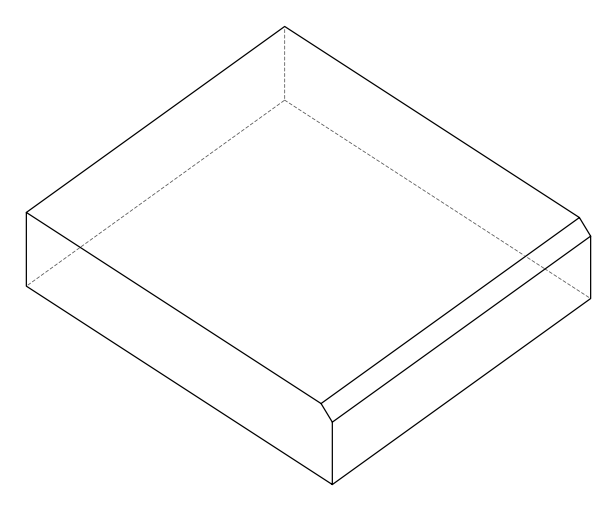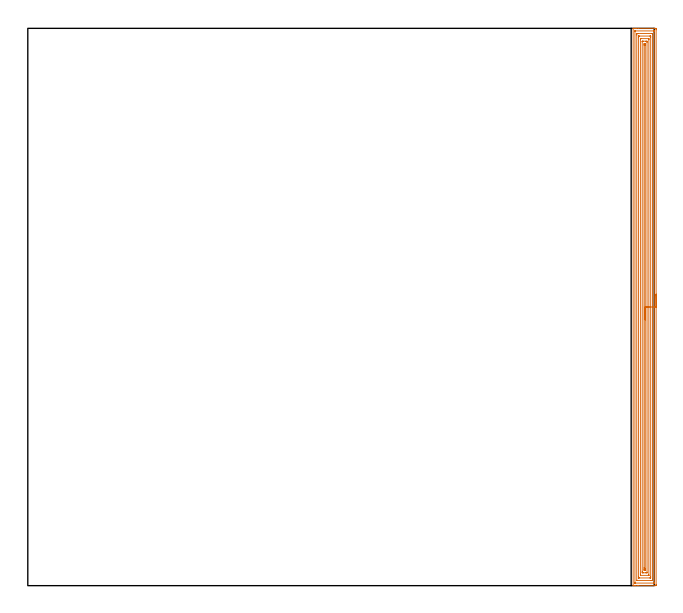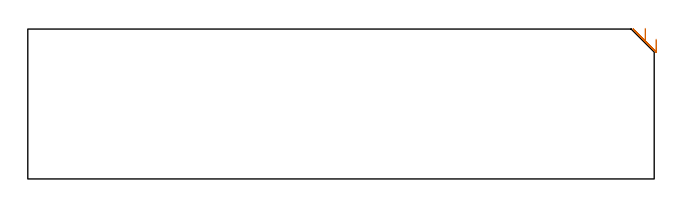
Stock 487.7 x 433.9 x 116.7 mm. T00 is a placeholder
(PLAN: 1 operations, 0 tool changes, 24.5 min)
(1 AREA_MILL | FG_CHAMFER_SURFACE | UGT0205_001 | 24.55 min | 69506 mm3)
(TOOL UGT0205_001 | Chamfer Mill 20 x 3 x 45 deg. | D20 FL50 Z2)
(OP 1 AREA_MILL)
G17 G21 G94 G90
T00 M6
G54
G17 G0 G90 X489.2 Y226.95 S1061 M3
G43 Z126.7 H0
Z108.8
G94 G1 Y226.912 Z107.928 F250.
Y226.798 Z107.064
Y226.609 Z106.212
Y226.347 Z105.38
Y226.013 Z104.574
Y225.61 Z103.8
Y225.142 Z103.064
Y224.61 Z102.372
Y224.021 Z101.729
Y223.378 Z101.14
Y222.686 Z100.609
Y221.95 Z100.14
Y221.176 Z99.737
Y220.37 Z99.403
Y219.538 Z99.141
Y218.686 Z98.952
Y217.822 Z98.838
Y216.95 Z98.8
Y0.99
X489.199 Y0.626 Z98.801
X489.194 Y0.101 Z98.803
X489.192 Y0.008 Z98.806
X488.674 Y0. Z99.323
X475.107 Z112.889
X472.713 Z115.283
X472.003 Z115.996
X471.721 Z116.279
X471.333 Z116.658
X471.303 Y0.009 Z116.688
X471.3 Y0.179 Z116.7
Y433.721
X471.303 Y433.89 Z116.688
X471.332 Y433.893 Z116.66
X471.721 Y433.9 Z116.279
X472.003 Z115.997
X472.713 Z115.283
X473.954 Z114.043
X475.373 Z112.623
X488.054 Z99.944
X488.674 Y433.896 Z99.323
X489.192 Y433.892 Z98.806
X489.195 Y433.799 Z98.803
X489.199 Y433.274 Z98.801
X489.2 Y432.744 Z98.8
Y216.95
X487.786 Z100.214
Y2.415
X487.784 Y2.191 Z100.216
X487.781 Y2.079 Z100.219
X487.779 Y2.027 Z100.221
X487.772 Y2.01 Z100.228
X487.721 Y2.008 Z100.279
X487.31 Y2.001 Z100.69
X473.122 Y2. Z114.878
X472.857 Y2.004 Z115.143
X472.742 Y2.008 Z115.258
X472.724 Y2.01 Z115.276
X472.721 Y2.026 Z115.279
X472.717 Y2.08 Z115.283
X472.715 Y2.19 Z115.285
X472.714 Y2.412 Z115.286
Y431.485
X472.716 Y431.709 Z115.284
X472.718 Y431.821 Z115.282
X472.721 Y431.873 Z115.279
X472.728 Y431.89 Z115.272
X472.779 Y431.892 Z115.221
X473.19 Y431.899 Z114.81
X487.378 Y431.9 Z100.622
X487.643 Y431.896 Z100.357
X487.758 Y431.892 Z100.242
X487.776 Y431.89 Z100.224
X487.779 Y431.874 Z100.221
X487.782 Y431.82 Z100.218
X487.785 Y431.71 Z100.215
X487.786 Y431.488 Z100.214
Y216.95
X486.372 Z101.628
X486.371 Y5.095 Z101.629
X486.37 Y4.736 Z101.63
X486.367 Y4.201 Z101.634
X486.365 Y4.03 Z101.635
X486.205 Y4.009 Z101.795
X486.014 Y4.005 Z101.986
X485.327 Y4. Z102.673
X485.127 Z102.873
X474.486 Y4.001 Z113.514
X474.286 Y4.002 Z113.714
X474.154 Y4.007 Z113.846
X474.135 Y4.01 Z113.865
X474.133 Y4.015 Z113.867
X474.13 Y4.038 Z113.87
X474.129 Y4.081 Z113.871
Y4.201
Y428.805
X474.13 Y429.164 Z113.87
X474.133 Y429.699 Z113.867
X474.135 Y429.87 Z113.865
X474.295 Y429.891 Z113.705
X474.486 Y429.895 Z113.514
X475.173 Y429.9 Z112.827
X475.373 Z112.627
X486.014 Z101.986
X486.214 Y429.898 Z101.786
X486.346 Y429.893 Z101.654
X486.365 Y429.89 Z101.635
X486.367 Y429.885 Z101.633
X486.37 Y429.862 Z101.63
X486.371 Y429.819 Z101.629
Y429.699
X486.372 Y216.95 Z101.628
X484.957 Z103.043
Y6.883
X484.953 Y6.164 Z103.047
X484.95 Y6.058 Z103.05
X484.946 Y6.01 Z103.054
X484.897 Y6.008 Z103.103
X484.678 Y6.004 Z103.322
X484.24 Y6. Z103.76
X476.26 Z111.74
X475.819 Y6.004 Z112.181
X475.604 Y6.008 Z112.396
X475.555 Y6.01 Z112.445
X475.55 Y6.044 Z112.45
X475.548 Y6.109 Z112.452
X475.543 Y6.711 Z112.457
Y6.883
Y427.017
X475.547 Y427.736 Z112.453
X475.55 Y427.842 Z112.45
X475.554 Y427.89 Z112.446
X475.603 Y427.892 Z112.397
X475.822 Y427.896 Z112.178
X476.26 Y427.9 Z111.74
X484.24 Z103.76
X484.681 Y427.896 Z103.319
X484.896 Y427.892 Z103.104
X484.945 Y427.89 Z103.055
X484.95 Y427.857 Z103.05
X484.952 Y427.791 Z103.048
X484.957 Y427.189 Z103.043
Y427.017
Y216.95
X483.543 Z104.457
Y8.289
X483.542 Y8.162 Z104.458
X483.538 Y8.06 Z104.462
X483.534 Y8.009 Z104.466
X483.519 Y8.006 Z104.481
X483.354 Y8.002 Z104.646
X483.132 Y8. Z104.868
X477.051 Y8.002 Z110.949
X476.993 Y8.005 Z111.007
X476.967 Y8.009 Z111.033
X476.963 Y8.098 Z111.037
X476.958 Y8.48 Z111.042
X476.957 Y8.671 Z111.043
Y8.862
Y425.611
X476.958 Y425.738 Z111.042
X476.962 Y425.84 Z111.038
X476.966 Y425.891 Z111.034
X476.981 Y425.894 Z111.019
X477.146 Y425.898 Z110.854
X477.368 Y425.9 Z110.632
X483.449 Y425.899 Z104.551
X483.507 Y425.895 Z104.493
X483.533 Y425.891 Z104.467
X483.537 Y425.802 Z104.463
X483.542 Y425.42 Z104.458
X483.543 Y425.229 Z104.457
Y425.038
Y216.95
X482.129 Z105.871
X482.128 Y10.459 Z105.872
X482.126 Y10.182 Z105.874
X482.124 Y10.045 Z105.876
X482.122 Y10.017 Z105.878
X482.099 Y10.01 Z105.901
X482.031 Y10.004 Z105.969
X481.58 Y10.001 Z106.42
X481.148 Y10. Z106.852
X479.375 Z108.625
X478.92 Y10.001 Z109.08
X478.484 Y10.004 Z109.516
X478.388 Y10.01 Z109.612
X478.378 Y10.111 Z109.622
X478.375 Y10.459 Z109.625
X478.372 Y11.011 Z109.628
Y423.441
X478.373 Y423.718 Z109.627
X478.376 Y423.855 Z109.624
X478.378 Y423.883 Z109.622
X478.401 Y423.89 Z109.599
X478.469 Y423.896 Z109.531
X478.92 Y423.899 Z109.08
X479.352 Y423.9 Z108.648
X481.125 Z106.875
X481.58 Y423.899 Z106.42
X482.016 Y423.896 Z105.984
X482.112 Y423.89 Z105.889
X482.122 Y423.789 Z105.878
X482.125 Y423.441 Z105.875
X482.128 Y422.889 Z105.872
X482.129 Y216.95 Z105.871
X480.715 Z107.285
Y13.14
X480.713 Y12.247 Z107.287
Y12.227
X480.693 Y12.01 Z107.307
X480.046 Y12.005 Z107.954
X479.807 Y12.01 Z108.193
X479.787 Y12.247 Z108.213
X479.786 Y12.267 Z108.214
X479.785 Y13.162 Z108.215
Y14.034
Y420.76
X479.787 Y421.654 Z108.213
Y421.673
X479.807 Y421.89 Z108.193
X480.454 Y421.895 Z107.546
X480.693 Y421.89 Z107.307
X480.712 Y421.654 Z107.288
X480.714 Y421.633 Z107.286
X480.715 Y420.76 Z107.285
Y216.95
Y216.078 Z107.323
Y215.214 Z107.437
Y214.362 Z107.626
Y213.53 Z107.888
Y212.724 Z108.222
Y211.95 Z108.625
Y211.214 Z109.094
Y210.522 Z109.625
Y209.879 Z110.214
Y209.29 Z110.857
Y208.758 Z111.55
Y208.29 Z112.285
Y207.887 Z113.059
Y207.553 Z113.865
Y207.291 Z114.697
Y207.102 Z115.549
Y206.988 Z116.414
Y206.95 Z117.285
G0 Z126.7
M5
M2
